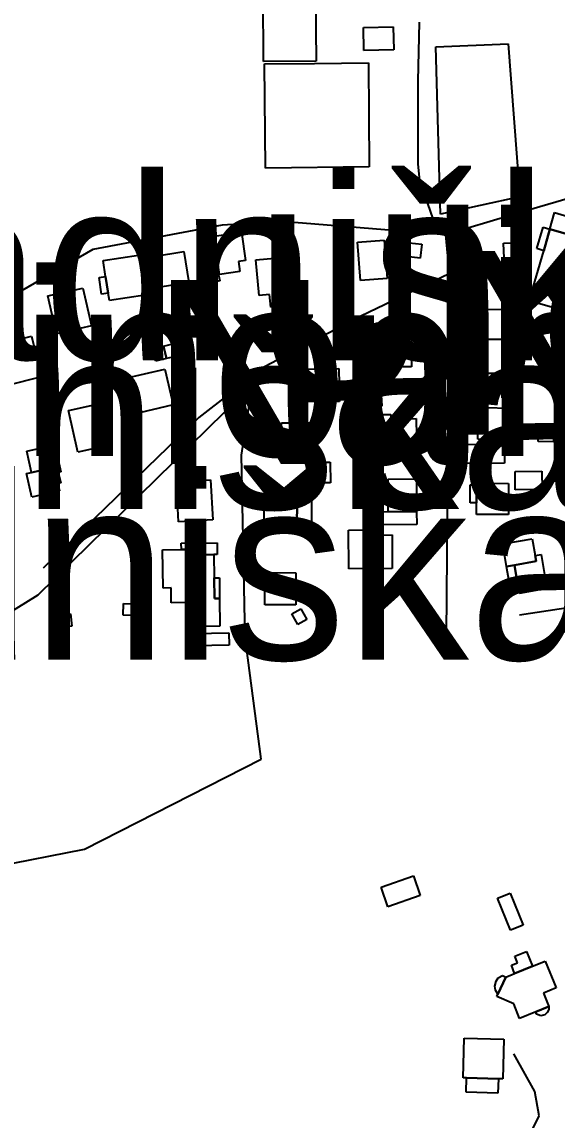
# Model space of a CAD drawing. Extents: x -8864 to 13231, y -7697 to 8949.
# Drawn here: x -4166.8 to -3986.4, y 3845.4 to 4216.2 of the extents above; entities that cross this region are included whole.
import ezdxf

# ---------------------------------------------------------------- set-up
doc = ezdxf.new("R2010")
doc.units = 0
for name, color, linetype in [('OSM_BUILDING_YES', 9, 'CONTINUOUS'), ('OSM_HIGHWAY_RESIDENTIAL', 8, 'CONTINUOUS'), ('OSM_HIGHWAY_SERVICE', 8, 'CONTINUOUS'), ('OSM_HIGHWAY_TRACK', 8, 'CONTINUOUS'), ('OSM_LABELS', 8, 'CONTINUOUS'), ('OSM_LEISURE_PITCH', 3, 'CONTINUOUS'), ('OSM_WATERWAY_STREAM', 4, 'CONTINUOUS')]:
    doc.layers.add(name, color=color, linetype=linetype)

msp = doc.modelspace()

# ---------------------------------------------------------------- linework, layer by layer
at = {"layer": 'OSM_BUILDING_YES'}
for p, q in [((-4085.421582, 4202.823523), (-4085.582379, 4241.219131)), ((-4067.925409, 4241.296968), (-4067.642101, 4202.956957)), ((-4051.677321, 4214.2766), (-4041.57778, 4214.49899)), ((-4051.562467, 4206.581911), (-4051.677321, 4214.2766)), ((-4041.57778, 4214.49899), (-4041.386355, 4206.804301)), ((-4041.386355, 4206.804301), (-4051.562467, 4206.581911)), ((-4067.642101, 4202.956957), (-4085.421582, 4202.823523)), ((-4085.084676, 4202.067397), (-4068.208717, 4202.134114)), ((-4084.717141, 4166.807486), (-4085.084676, 4202.067397)), ((-4068.208717, 4202.134114), (-4049.969817, 4202.356504)), ((-4049.969817, 4202.356504), (-4049.747765, 4167.274505)), ((-4049.747765, 4167.274505), (-4084.717141, 4166.807486)), ((-3988.78298, 4146.258664), (-3987.152046, 4151.807291)), ((-3987.152046, 4151.807291), (-3978.224021, 4149.160851)), ((-4102.067832, 4143.856853), (-4092.848842, 4145.213431)), ((-4092.848842, 4145.213431), (-4091.478244, 4135.650668)), ((-3993.170424, 4139.698163), (-3991.072414, 4146.948072)), ((-3991.072414, 4146.948072), (-3988.78298, 4146.258664)), ((-3988.78298, 4146.258664), (-3990.827391, 4138.908679)), ((-3990.827391, 4138.908679), (-3988.78298, 4146.258664)), ((-3988.78298, 4146.258664), (-3979.694159, 4143.656702)), ((-3979.694159, 4143.656702), (-3988.78298, 4146.258664)), ((-4100.168904, 4130.936003), (-4102.067832, 4143.856853)), ((-4053.67579, 4141.821986), (-4044.70948, 4142.544753)), ((-4052.611471, 4128.867777), (-4053.67579, 4141.821986)), ((-4044.70948, 4142.544753), (-4043.668132, 4129.590544)), ((-4040.988193, 4137.440906), (-4040.459862, 4142.077734)), ((-4040.459862, 4142.077734), (-4031.95297, 4141.110339)), ((-4031.95297, 4141.110339), (-4032.481301, 4136.47351)), ((-4004.357255, 4141.499521), (-3997.910087, 4141.666313)), ((-4004.219429, 4136.395674), (-4004.357255, 4141.499521)), ((-3997.910087, 4141.666313), (-3997.764605, 4136.551347)), ((-4139.45681, 4135.60619), (-4127.557881, 4137.463145)), ((-4127.557881, 4137.463145), (-4125.459871, 4123.9752)), ((-4122.488968, 4137.029485), (-4112.297542, 4138.652931)), ((-4112.297542, 4138.652931), (-4110.613009, 4128.15613)), ((-4032.481301, 4136.47351), (-4040.988193, 4137.440906)), ((-3995.697223, 4122.00705), (-3990.827391, 4138.908679)), ((-3990.827391, 4138.908679), (-3993.170424, 4139.698163)), ((-4138.622201, 4130.202116), (-4139.45681, 4135.60619)), ((-4120.903975, 4126.566042), (-4122.488968, 4137.029485)), ((-4091.478244, 4135.650668), (-4093.821277, 4135.317083)), ((-4093.821277, 4135.317083), (-4093.338888, 4131.958996)), ((-4088.001981, 4135.884177), (-4074.020356, 4137.073963)), ((-4086.822807, 4123.841766), (-4088.001981, 4135.884177)), ((-4074.020356, 4137.073963), (-4072.703357, 4120.806145)), ((-3997.764605, 4136.551347), (-4004.219429, 4136.395674)), ((-4140.827408, 4129.846293), (-4138.622201, 4130.202116)), ((-4138.622201, 4130.202116), (-4137.756963, 4124.664609)), ((-4137.756963, 4124.664609), (-4138.622201, 4130.202116)), ((-4103.851906, 4131.614292), (-4100.873345, 4132.270342)), ((-4103.124494, 4128.178369), (-4103.851906, 4131.614292)), ((-4100.873345, 4132.270342), (-4100.115305, 4128.81218)), ((-4093.338888, 4131.958996), (-4100.168904, 4130.936003)), ((-4013.913152, 4119.060385), (-4013.821268, 4130.702493)), ((-4013.821268, 4130.702493), (-4003.369506, 4130.646896)), ((-4003.369506, 4130.646896), (-4003.430762, 4124.709087)), ((-4158.139814, 4123.663855), (-4146.325111, 4126.343652)), ((-4146.325111, 4126.343652), (-4143.430777, 4113.589594)), ((-4139.977484, 4124.319905), (-4140.827408, 4129.846293)), ((-4110.613009, 4128.15613), (-4120.903975, 4126.566042)), ((-4100.115305, 4128.81218), (-4103.124494, 4128.178369)), ((-4043.668132, 4129.590544), (-4052.611471, 4128.867777)), ((-4155.199538, 4110.909797), (-4158.139814, 4123.663855)), ((-4137.756963, 4124.664609), (-4139.977484, 4124.319905)), ((-4137.358801, 4122.118245), (-4137.756963, 4124.664609)), ((-4125.459871, 4123.9752), (-4137.358801, 4122.118245)), ((-4083.361858, 4124.130873), (-4086.822807, 4123.841766)), ((-4082.917753, 4119.916586), (-4083.361858, 4124.130873)), ((-4003.430762, 4124.709087), (-3999.648219, 4124.709087)), ((-3999.648219, 4124.709087), (-3999.724789, 4118.94919)), ((-4072.703357, 4120.806145), (-4082.917753, 4119.916586)), ((-3999.724789, 4118.94919), (-4013.913152, 4119.060385)), ((-3975.972872, 4116.369467), (-3995.697223, 4122.00705)), ((-4143.430777, 4113.589594), (-4155.199538, 4110.909797)), ((-4047.91775, 4099.734706), (-4047.902436, 4111.476891)), ((-4047.902436, 4111.476891), (-4035.436891, 4111.465771)), ((-4035.436891, 4111.465771), (-4035.459862, 4099.712467)), ((-4175.681929, 4107.140289), (-4163.652831, 4110.098074)), ((-4163.652831, 4110.098074), (-4160.24548, 4096.354381)), ((-4142.887132, 4109.542099), (-4140.299077, 4110.242627)), ((-4141.600761, 4104.771837), (-4142.887132, 4109.542099)), ((-4140.299077, 4110.242627), (-4138.989735, 4105.483484)), ((-4119.07396, 4106.706628), (-4115.023423, 4107.674024)), ((-4115.023423, 4107.674024), (-4114.028017, 4103.459736)), ((-4013.599216, 4097.444091), (-4013.61453, 4109.052841)), ((-4013.61453, 4109.052841), (-4001.975937, 4109.052841)), ((-4001.975937, 4109.052841), (-4001.960624, 4097.45521)), ((-4138.989735, 4105.483484), (-4141.600761, 4104.771837)), ((-4122.818217, 4105.828188), (-4119.07396, 4106.706628)), ((-4121.845782, 4101.602781), (-4122.818217, 4105.828188)), ((-4119.07396, 4106.706628), (-4118.093868, 4102.50346)), ((-4118.093868, 4102.50346), (-4119.07396, 4106.706628)), ((-4118.093868, 4102.50346), (-4121.845782, 4101.602781)), ((-4114.028017, 4103.459736), (-4118.093868, 4102.50346)), ((-4132.328172, 4095.776167), (-4118.622198, 4098.9897)), ((-4118.622198, 4098.9897), (-4115.804434, 4086.880573)), ((-4072.879467, 4098.9897), (-4059.91622, 4099.21209)), ((-4072.741642, 4091.717552), (-4072.879467, 4098.9897)), ((-4059.91622, 4099.21209), (-4059.724795, 4088.04812)), ((-4035.459862, 4099.712467), (-4047.91775, 4099.734706)), ((-4001.960624, 4097.45521), (-4013.599216, 4097.444091)), ((-4160.24548, 4096.354381), (-4172.297549, 4093.374357)), ((-4129.510408, 4083.667039), (-4132.328172, 4095.776167)), ((-4050.635973, 4093.574507), (-4045.89631, 4093.863614)), ((-4050.191869, 4086.202284), (-4050.635973, 4093.574507)), ((-4045.89631, 4093.863614), (-4045.429235, 4086.51363)), ((-4069.847308, 4091.76203), (-4072.741642, 4091.717552)), ((-4069.793709, 4087.892447), (-4069.847308, 4091.76203)), ((-4057.588501, 4085.946535), (-4057.527245, 4089.849477)), ((-4057.527245, 4089.849477), (-4051.968286, 4089.78276)), ((-4051.968286, 4089.78276), (-4052.021885, 4085.868699)), ((-4151.110717, 4084.96802), (-4139.449153, 4087.547742)), ((-4139.449153, 4087.547742), (-4138.492032, 4083.177782)), ((-4115.804434, 4086.880573), (-4129.510408, 4083.667039)), ((-4059.724795, 4088.04812), (-4069.793709, 4087.892447)), ((-4052.021885, 4085.868699), (-4057.588501, 4085.946535)), ((-4045.429235, 4086.51363), (-4050.191869, 4086.202284)), ((-4013.047914, 4075.360778), (-4012.848833, 4086.046611)), ((-4012.848833, 4086.046611), (-4000.17655, 4085.835341)), ((-4000.17655, 4085.835341), (-4000.345003, 4075.138389)), ((-4148.040272, 4070.93522), (-4151.110717, 4084.96802)), ((-4138.492032, 4083.177782), (-4137.619138, 4083.344574)), ((-4137.619138, 4083.344574), (-4136.738586, 4078.563192)), ((-4051.90703, 4079.819695), (-4051.876402, 4083.65592)), ((-4051.876402, 4083.65592), (-4048.315912, 4083.644801)), ((-4048.315912, 4079.808576), (-4048.315912, 4083.644801)), ((-4048.315912, 4083.644801), (-4042.397075, 4083.633681)), ((-4048.315912, 4083.644801), (-4048.315912, 4079.808576)), ((-4042.397075, 4083.633681), (-4042.381761, 4082.177027)), ((-4042.381761, 4082.177027), (-4033.874869, 4082.34382)), ((-4033.874869, 4082.34382), (-4033.629846, 4070.457082)), ((-4136.738586, 4078.563192), (-4137.772277, 4078.340803)), ((-4137.772277, 4078.340803), (-4136.707958, 4073.392628)), ((-4079.311321, 4080.831569), (-4067.534903, 4080.820449)), ((-4079.280693, 4068.7558), (-4079.311321, 4080.831569)), ((-4067.534903, 4080.820449), (-4067.54256, 4068.778039)), ((-4048.315912, 4079.808576), (-4051.90703, 4079.819695)), ((-4048.300598, 4076.961985), (-4048.315912, 4079.808576)), ((-3992.665064, 4074.537936), (-3992.488953, 4079.06357)), ((-3992.488953, 4079.06357), (-3987.358784, 4078.885658)), ((-3987.358784, 4078.885658), (-3987.534895, 4074.371144)), ((-4043.668132, 4077.028702), (-4048.300598, 4076.961985)), ((-4043.530307, 4070.256931), (-4043.668132, 4077.028702)), ((-4000.345003, 4075.138389), (-4013.047914, 4075.360778)), ((-3987.534895, 4074.371144), (-3992.665064, 4074.537936)), ((-4165.168911, 4071.268805), (-4155.743183, 4073.414867)), ((-4163.591575, 4064.107852), (-4165.168911, 4071.268805)), ((-4155.743183, 4073.414867), (-4153.706429, 4064.319122)), ((-4136.707958, 4073.392628), (-4148.040272, 4070.93522)), ((-4019.916215, 4068.199825), (-4019.900901, 4072.725459)), ((-4019.900901, 4072.725459), (-4018.61453, 4072.725459)), ((-4018.629844, 4073.548301), (-4004.127546, 4073.659496)), ((-4018.61453, 4072.725459), (-4018.629844, 4073.548301)), ((-4004.127546, 4073.659496), (-4004.089261, 4067.165712)), ((-4067.54256, 4068.778039), (-4079.280693, 4068.7558)), ((-4069.518058, 4067.532656), (-4062.833525, 4067.554895)), ((-4069.495087, 4060.594092), (-4069.518058, 4067.532656)), ((-4062.833525, 4067.554895), (-4062.825868, 4060.616331)), ((-4033.629846, 4070.457082), (-4043.530307, 4070.256931)), ((-4018.859553, 4068.199825), (-4019.916215, 4068.199825)), ((-4018.859553, 4067.076756), (-4018.859553, 4068.199825)), ((-4004.089261, 4067.165712), (-4018.859553, 4067.076756)), ((-4165.268452, 4063.729789), (-4163.591575, 4064.107852)), ((-4163.484378, 4055.768232), (-4165.268452, 4063.729789)), ((-4160.000457, 4064.908455), (-4163.591575, 4064.107852)), ((-4163.591575, 4064.107852), (-4160.000457, 4064.908455)), ((-4159.56401, 4062.995903), (-4160.000457, 4064.908455)), ((-4160.000457, 4064.908455), (-4159.56401, 4062.995903)), ((-4154.594637, 4064.085613), (-4159.56401, 4062.995903)), ((-4159.56401, 4062.995903), (-4154.594637, 4064.085613)), ((-4153.706429, 4064.319122), (-4154.594637, 4064.085613)), ((-4154.594637, 4064.085613), (-4153.737057, 4060.549614)), ((-4000.498143, 4064.430317), (-3991.470576, 4064.497034)), ((-4000.42923, 4058.258999), (-4000.498143, 4064.430317)), ((-3991.470576, 4064.497034), (-3991.409321, 4058.325716)), ((-4153.737057, 4060.549614), (-4154.755434, 4060.304985)), ((-4154.755434, 4060.304985), (-4154.211789, 4057.869817)), ((-4114.755429, 4060.905438), (-4103.247005, 4061.594847)), ((-4114.028017, 4047.395254), (-4114.755429, 4060.905438)), ((-4103.247005, 4061.594847), (-4102.458338, 4048.051304)), ((-4062.825868, 4060.616331), (-4069.495087, 4060.594092)), ((-4043.36951, 4061.861714), (-4033.798299, 4061.928431)), ((-4043.315911, 4050.853417), (-4043.36951, 4061.861714)), ((-4033.798299, 4061.928431), (-4033.790642, 4050.831178)), ((-4015.681911, 4053.866799), (-4015.643627, 4059.893564)), ((-4015.643627, 4059.893564), (-4013.476704, 4059.860206)), ((-4013.476704, 4059.860206), (-4013.484361, 4053.85568)), ((-4013.484361, 4053.85568), (-4013.476704, 4059.860206)), ((-4013.476704, 4059.860206), (-4013.453734, 4060.449539)), ((-4013.453734, 4060.449539), (-4002.70335, 4060.371702)), ((-4002.70335, 4060.371702), (-4002.772262, 4049.830423)), ((-4154.211789, 4057.869817), (-4163.484378, 4055.768232)), ((-4085.191873, 4044.670979), (-4085.130617, 4056.157415)), ((-4085.130617, 4056.157415), (-4074.073955, 4056.146295)), ((-4074.073955, 4056.146295), (-4074.066298, 4055.345692)), ((-3991.409321, 4058.325716), (-4000.42923, 4058.258999)), ((-4074.066298, 4055.345692), (-4074.081612, 4044.659859)), ((-4074.081612, 4044.659859), (-4074.066298, 4055.345692)), ((-4074.066298, 4055.345692), (-4069.204123, 4055.345692)), ((-4069.204123, 4055.345692), (-4069.219436, 4044.670979)), ((-4013.484361, 4053.85568), (-4015.681911, 4053.866799)), ((-4013.530303, 4049.90826), (-4013.484361, 4053.85568)), ((-4046.608408, 4050.797819), (-4043.315911, 4050.853417)), ((-4046.570123, 4046.372261), (-4046.608408, 4050.797819)), ((-4043.315911, 4050.853417), (-4033.790642, 4050.831178)), ((-4033.790642, 4050.831178), (-4043.315911, 4050.853417)), ((-4033.790642, 4050.831178), (-4033.698759, 4046.561292)), ((-4002.772262, 4049.830423), (-4013.530303, 4049.90826)), ((-4102.458338, 4048.051304), (-4114.028017, 4047.395254)), ((-4074.081612, 4044.659859), (-4085.191873, 4044.670979)), ((-4069.219436, 4044.670979), (-4074.081612, 4044.659859)), ((-4056.646694, 4044.63762), (-4049.770736, 4044.659859)), ((-4056.616066, 4031.561097), (-4056.646694, 4044.63762)), ((-4049.770736, 4044.659859), (-4049.778393, 4042.936338)), ((-4033.698759, 4046.561292), (-4046.570123, 4046.372261)), ((-4049.778393, 4042.936338), (-4042.00657, 4042.980816)), ((-4042.00657, 4042.980816), (-4041.945314, 4031.605575)), ((-4004.686504, 4039.934075), (-3994.686503, 4041.679835)), ((-3994.686503, 4041.679835), (-3993.76001, 4036.020013)), ((-4119.433837, 4038.010403), (-4113.070896, 4038.088239)), ((-4119.273041, 4025.056194), (-4119.433837, 4038.010403)), ((-4113.093867, 4040.212062), (-4101.049455, 4040.345496)), ((-4113.070896, 4038.088239), (-4113.093867, 4040.212062)), ((-4113.070896, 4038.088239), (-4111.547159, 4038.110478)), ((-4111.547159, 4038.110478), (-4113.070896, 4038.088239)), ((-4111.547159, 4038.110478), (-4111.501218, 4036.175686)), ((-4111.501218, 4036.175686), (-4111.547159, 4038.110478)), ((-4101.049455, 4040.345496), (-4101.003513, 4036.364718)), ((-4003.377163, 4032.306103), (-4004.686504, 4039.934075)), ((-4111.501218, 4036.175686), (-4102.152059, 4036.342479)), ((-4102.152059, 4036.342479), (-4111.501218, 4036.175686)), ((-4101.003513, 4036.364718), (-4102.152059, 4036.342479)), ((-4102.152059, 4036.342479), (-4102.037204, 4028.536595)), ((-4000.750823, 4032.8176), (-3993.446074, 4034.107461)), ((-3993.446074, 4034.107461), (-4000.750823, 4032.8176)), ((-3993.76001, 4036.020013), (-3991.730913, 4036.353598)), ((-3993.446074, 4034.107461), (-3993.76001, 4036.020013)), ((-3993.76001, 4036.020013), (-3993.446074, 4034.107461)), ((-3991.730913, 4036.353598), (-3989.763072, 4024.867162)), ((-4084.923879, 4019.418611), (-4084.908565, 4030.248997)), ((-4084.908565, 4030.248997), (-4074.410861, 4030.226758)), ((-4074.410861, 4030.226758), (-4074.426175, 4019.407491)), ((-4041.945314, 4031.605575), (-4056.616066, 4031.561097)), ((-4000.750823, 4032.8176), (-4003.377163, 4032.306103)), ((-4003.377163, 4032.306103), (-4000.750823, 4032.8176)), ((-4001.937653, 4024.099917), (-4003.377163, 4032.306103)), ((-3999.364911, 4024.544697), (-4000.750823, 4032.8176)), ((-4000.750823, 4032.8176), (-3999.364911, 4024.544697)), ((-4102.037204, 4028.536595), (-4100.268444, 4028.547714)), ((-4102.037204, 4028.536595), (-4101.899379, 4021.509076)), ((-4101.899379, 4021.509076), (-4102.037204, 4028.536595)), ((-4100.268444, 4028.547714), (-4100.245474, 4021.542434)), ((-4116.577788, 4025.111791), (-4119.273041, 4025.056194)), ((-4116.478247, 4020.041302), (-4116.577788, 4025.111791)), ((-3999.364911, 4024.544697), (-4001.937653, 4024.099917)), ((-3999.104574, 4023.243716), (-3999.364911, 4024.544697)), ((-3989.763072, 4024.867162), (-3999.104574, 4023.243716)), ((-4132.68805, 4015.949329), (-4132.550224, 4019.830032)), ((-4132.550224, 4019.830032), (-4128.951449, 4019.707718)), ((-4128.951449, 4019.707718), (-4129.112245, 4015.804776)), ((-4107.335827, 4020.208095), (-4116.478247, 4020.041302)), ((-4107.17503, 4012.113104), (-4107.335827, 4020.208095)), ((-4101.899379, 4021.509076), (-4100.245474, 4021.542434)), ((-4100.245474, 4021.542434), (-4101.899379, 4021.509076)), ((-4100.245474, 4021.542434), (-4100.061706, 4012.235419)), ((-4074.426175, 4019.407491), (-4084.923879, 4019.418611)), ((-4155.582386, 4015.827015), (-4150.467531, 4016.382989)), ((-4155.115311, 4011.646086), (-4155.582386, 4015.827015)), ((-4150.467531, 4016.382989), (-4150.01577, 4012.20206)), ((-4129.112245, 4015.804776), (-4132.68805, 4015.949329)), ((-4075.789116, 4016.305153), (-4072.749299, 4018.028674)), ((-4073.790647, 4012.735796), (-4075.789116, 4016.305153)), ((-4072.749299, 4018.028674), (-4070.743173, 4014.459317)), ((-4150.01577, 4012.20206), (-4155.115311, 4011.646086)), ((-4100.061706, 4012.235419), (-4107.17503, 4012.113104)), ((-4070.743173, 4014.459317), (-4073.790647, 4012.735796)), ((-4108.737052, 4009.755772), (-4097.075489, 4009.967042)), ((-4108.660482, 4005.563723), (-4108.737052, 4009.755772)), ((-4097.075489, 4009.967042), (-4096.998919, 4005.786113)), ((-4096.998919, 4005.786113), (-4108.660482, 4005.563723)), ((-4045.704886, 3924.035603), (-4034.793705, 3927.871828)), ((-4034.793705, 3927.871828), (-4032.481301, 3921.289088)), ((-4043.392481, 3917.452863), (-4045.704886, 3924.035603)), ((-4032.481301, 3921.289088), (-4043.392481, 3917.452863)), ((-4006.447607, 3920.343931), (-4002.190333, 3922.089692)), ((-4002.014222, 3909.513545), (-4006.447607, 3920.343931)), ((-4002.190333, 3922.089692), (-3997.764605, 3911.259306)), ((-3997.764605, 3911.259306), (-4002.014222, 3909.513545)), ((-4000.544084, 3900.718027), (-3996.631373, 3902.319234)), ((-3999.67119, 3898.571965), (-4000.544084, 3900.718027)), ((-3996.631373, 3902.319234), (-3994.625248, 3897.382179)), ((-4001.746228, 3897.715764), (-3999.67119, 3898.571965)), ((-4000.68191, 3894.958129), (-4001.746228, 3897.715764)), ((-3994.625248, 3897.382179), (-4000.68191, 3894.958129)), ((-4000.68191, 3894.958129), (-3994.625248, 3897.382179)), ((-3994.625248, 3897.382179), (-3990.360316, 3899.127939)), ((-3990.360316, 3899.127939), (-3986.654343, 3890.076672)), ((-4006.907025, 3892.31169), (-4006.164299, 3893.512595)), ((-4003.668128, 3893.701627), (-4006.271497, 3887.94173)), ((-4006.271497, 3887.94173), (-4003.668128, 3893.701627)), ((-4006.164299, 3893.512595), (-4004.755417, 3894.202004)), ((-4004.755417, 3894.202004), (-4003.668128, 3893.701627)), ((-4003.668128, 3893.701627), (-4000.68191, 3894.958129)), ((-4007.312845, 3890.688244), (-4006.907025, 3892.31169)), ((-4007.060165, 3889.298308), (-4007.312845, 3890.688244)), ((-4006.271497, 3887.94173), (-4007.060165, 3889.298308)), ((-3986.654343, 3890.076672), (-3990.919275, 3888.330912)), ((-4006.623717, 3887.207843), (-4006.271497, 3887.94173)), ((-4000.942247, 3884.694838), (-4006.623717, 3887.207843)), ((-3990.919275, 3888.330912), (-3989.066288, 3883.816398)), ((-3999.020348, 3879.735544), (-4000.942247, 3884.694838)), ((-3993.499673, 3881.970562), (-3999.020348, 3879.735544)), ((-3993.499673, 3881.970562), (-3989.066288, 3883.816398)), ((-3989.066288, 3883.816398), (-3993.499673, 3881.970562)), ((-3993.224022, 3881.203317), (-3993.499673, 3881.970562)), ((-3989.671189, 3881.781531), (-3990.498141, 3880.947569)), ((-3989.173486, 3882.748927), (-3989.671189, 3881.781531)), ((-3989.066288, 3883.816398), (-3989.173486, 3882.748927)), ((-3991.845768, 3880.636223), (-3993.224022, 3881.203317)), ((-3990.498141, 3880.947569), (-3991.845768, 3880.636223)), ((-4018.063229, 3859.687099), (-4017.703351, 3873.063848)), ((-4017.703351, 3873.063848), (-4004.288342, 3872.696905)), ((-4004.288342, 3872.696905), (-4004.64822, 3859.320156)), ((-4016.891712, 3859.65374), (-4018.063229, 3859.687099)), ((-4017.021881, 3854.805641), (-4016.891712, 3859.65374)), ((-4016.891712, 3859.65374), (-4006.148985, 3859.364633)), ((-4006.148985, 3859.364633), (-4016.891712, 3859.65374)), ((-4006.148985, 3859.364633), (-4006.279154, 3854.505415)), ((-4004.64822, 3859.320156), (-4006.148985, 3859.364633)), ((-4006.279154, 3854.505415), (-4017.021881, 3854.805641))]:
    msp.add_line(p, q, dxfattribs=at)
at = {"layer": 'OSM_HIGHWAY_RESIDENTIAL'}
for p, q in [((-3961.386347, 4162.737752), (-4001.378694, 4151.028926)), ((-4079.242408, 4148.860625), (-4099.31898, 4147.537405)), ((-4026.348069, 4144.557381), (-4079.242408, 4148.860625)), ((-4001.378694, 4151.028926), (-4023.928467, 4144.35723)), ((-4099.31898, 4147.537405), (-4142.91776, 4139.308981)), ((-4023.928467, 4144.35723), (-4026.348069, 4144.557381)), ((-4023.928467, 4144.35723), (-4022.711009, 4131.280707)), ((-4142.91776, 4139.308981), (-4172.611485, 4122.084887)), ((-4052.534902, 4116.925442), (-4022.711009, 4131.280707)), ((-4022.711009, 4131.280707), (-4023.714072, 4009.177558)), ((-4085.000449, 4099.901499), (-4052.534902, 4116.925442)), ((-4085.000449, 4099.901499), (-4107.182687, 4082.655166)), ((-4090.337356, 4085.946535), (-4085.000449, 4099.901499)), ((-4092.8029, 4069.934466), (-4090.337356, 4085.946535)), ((-4107.182687, 4082.655166), (-4159.755434, 4031.761248)), ((-4091.570128, 4008.365835), (-4092.8029, 4069.934466))]:
    msp.add_line(p, q, dxfattribs=at)
at = {"layer": 'OSM_HIGHWAY_SERVICE'}
for p, q in [((-4033.147457, 4196.162947), (-4032.764609, 4216.066839)), ((-4033.224027, 4168.175184), (-4033.147457, 4196.162947)), ((-4032.611469, 4162.604318), (-4033.224027, 4168.175184)), ((-4026.348069, 4144.557381), (-4032.611469, 4162.604318)), ((-3979.648217, 4018.840397), (-3999.020348, 4015.860373)), ((-3993.859551, 3855.094748), (-4000.903962, 3867.837687)), ((-3992.343471, 3846.921921), (-3993.859551, 3855.094748)), ((-3996.049444, 3839.316188), (-3992.343471, 3846.921921))]:
    msp.add_line(p, q, dxfattribs=at)
at = {"layer": 'OSM_HIGHWAY_TRACK'}
for p, q in [((-4086.148994, 3967.312668), (-4091.570128, 4008.365835)), ((-4145.789123, 3936.934214), (-4086.148994, 3967.312668)), ((-4205.681932, 3925.036357), (-4145.789123, 3936.934214))]:
    msp.add_line(p, q, dxfattribs=at)
at = {"layer": 'OSM_LEISURE_PITCH'}
for p, q in [((-4027.205649, 4207.738339), (-4002.818204, 4208.816929)), ((-4025.674256, 4151.295794), (-4027.205649, 4207.738339)), ((-4002.818204, 4208.816929), (-3998.874865, 4157.111289)), ((-3998.874865, 4157.111289), (-4025.674256, 4151.295794))]:
    msp.add_line(p, q, dxfattribs=at)
at = {"layer": 'OSM_WATERWAY_STREAM'}
for p, q in [((-4161.409339, 4022.754459), (-4098.553283, 4084.456523)), ((-4172.098468, 4016.116122), (-4161.409339, 4022.754459))]:
    msp.add_line(p, q, dxfattribs=at)

# ---------------------------------------------------------------- texts
at = {"layer": 'OSM_LABELS'}
for s, p in [('Vinogradniška pot', (-4445.835645, 4101.960256)), ('Ulica Milana Platovška', (-4089.102123, 4089.176428)), ('Nad Gomilo', (-4023.158599, 4076.795449)), ('Vinogradniška pot', (-4222.921998, 4069.671)), ('Na Pušo', (-4123.37512, 4066.979813)), ('Vinogradniška pot', (-4499.123772, 4051.776335)), ('Vinogradniška pot', (-4495.790385, 4000.886322))]:
    msp.add_text(s, height=62.042552, dxfattribs=at).set_placement(p)

doc.saveas('drawing.dxf')
